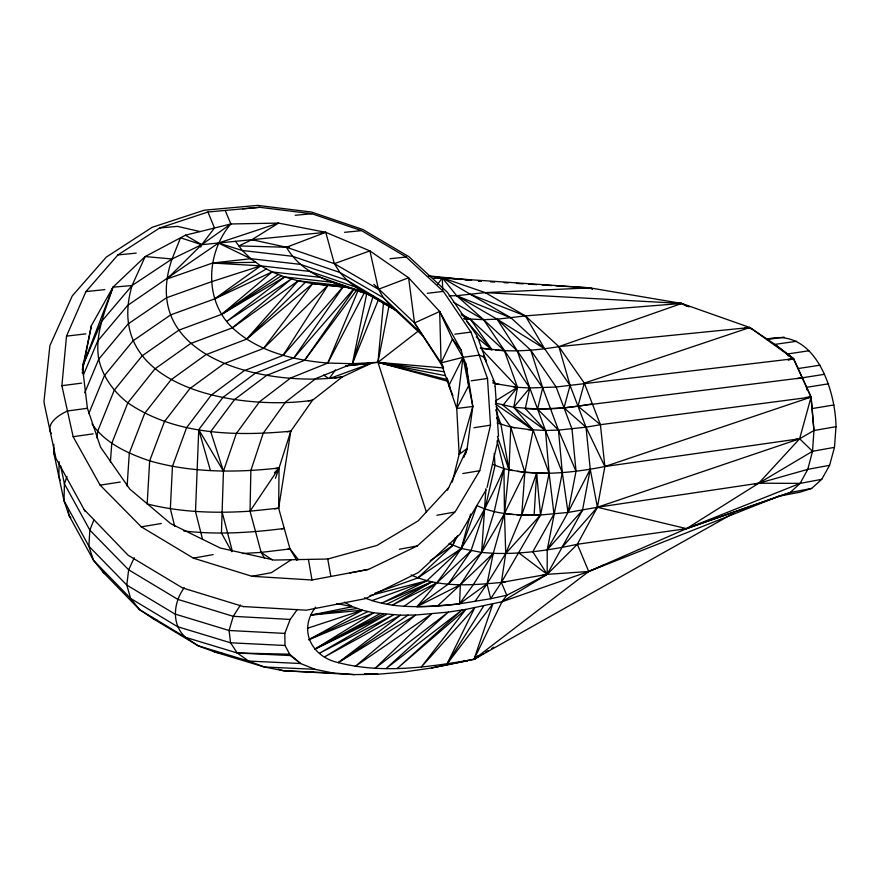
<?xml version="1.0" encoding="UTF-8"?>
<svg xmlns="http://www.w3.org/2000/svg" width="880" height="880" viewBox="0 0 880 880"><rect width="100%" height="100%" fill="white"/><g stroke="black" fill="none" stroke-linecap="round" stroke-linejoin="round"><path stroke-width="1.32" d="M53.801 444.356L53.724 452.529L64.009 500.709L69.168 515.757L93.511 560.351L103.323 572.429L139.623 609.708L153.296 618.794L198.176 645.81L214.951 652.069L264.286 666.985L283.525 670.747L354.167 674.608L377.982 674.245L403.898 672.012L431.442 668.008L474.023 659.307L733.425 513.337M296.868 560.505L289.993 548.933L278.641 508.189L279.048 467.984L290.774 431.211L312.488 400.268L342.298 376.915L371.459 363.187L345.972 365.794M59.136 461.791L58.883 476.432L60.192 480.304M264.572 558.239L261.14 552.398L250.03 511.181L250.866 470.525L263.164 433.345L285.549 402.061L316.052 378.455L352.396 363.693L377.938 362.318L443.63 367.961M231.792 551.738L221.43 532.961L223.454 471.163L236.346 433.51L259.446 401.852L290.708 377.971L327.822 363.044L352.396 363.693L378.697 299.079M495.594 403.106L513.744 407.286L533.137 430.111L524.854 472.417L504.471 513.579L481.646 552.442L460.372 584.738L459.569 603.823C428.087 606.859 394.548 610.115 364.507 597.806M497.035 440.836L503.954 468.578C482.361 518.76 453.101 565.697 416.911 606.672A221.727 74.855 -19.8 0 0 459.569 603.823L490.699 598.719L501.358 582.428L505.736 553.487L504.471 513.579L508.97 469.733L510.774 427.108L496.199 406.692M485.914 488.708L481.646 552.442L448.228 584.133L416.911 606.672L460.372 584.738L493.273 553.322L504.471 513.579L503.954 468.578L492.756 464.431M766.788 339.251C814.968 326.59 835.549 390.038 836 426.701L813.945 430.518L799.634 438.757L604.857 466.521C582.406 471.009 559.537 473.869 536.613 473.209L534.138 515.13C514.756 515.141 494.626 514.107 476.894 505.516L461.329 548.504L426.844 580.756L381.491 603.262L431.959 581.79L392.326 605.121L437.019 582.813L470.965 550.847L484.979 508.959L495 465.52L494.208 453.387M127.127 486.046L129.294 453.189L144.716 413.281L170.973 379.83L205.788 354.739L246.554 339.174L312.686 283.624L349.371 287.683M336.765 603.603L352.55 606.683L362.362 610.225L373.736 612.81L400.488 615.186L415.569 615.021L448.36 612.095L465.784 609.411L501.963 601.766L588.72 571.494L686.499 528.638L790.229 492.503L800.118 483.384L807.774 469.348L812.526 451.286L813.945 430.518L811.085 397.078L793.562 358.732L774.906 344.388L749.848 327.514L681.681 303.457L589.974 287.881L442.31 277.816L428.659 276.254M110.396 462.275L111.771 443.366L127.82 402.831L154.902 368.907L190.663 343.508L232.441 327.811L298.188 280.841L345.411 286.088C322.212 280.412 298.749 268.653 286.462 247.258L251.933 239.69L201.674 244.673L172.04 258.984L132.077 285.505L101.563 321.453L83.193 364.892L83.424 362.197M682.462 529.441L686.499 528.638L778.877 496.221L800.107 492.162L811.668 488.422L821.755 479.314L829.587 465.322L834.482 447.348L836 426.701M97.064 438.097L97.581 431.431L114.224 390.258L142.12 355.861L178.816 330.176L221.606 314.369L284.603 276.947L332.387 282.282L372.317 295.878M82.401 373.384L83.083 365.992M82.5 372.922L83.072 366.234M368.533 569.393L311.982 579.997L251.944 576.29L193.369 558.14L141.295 526.856L100.144 485.155L73.139 436.7L61.886 385.682L66.506 336.127L85.921 291.599L117.92 254.914L159.632 228.008L207.944 212.003L259.699 207.306L311.85 213.741L361.559 230.659L406.197 257.015L443.388 291.412L470.965 332.112L487.498 378.477L490.523 425.15L479.743 470.701L455.048 512.017L417.296 545.919L368.533 569.393L349.943 572.913M54.098 448.492L53.724 452.529L54.945 456.192M426.404 512.116L377.938 362.318L383.504 302.874M494.901 386.342L495.198 383.658L483.428 355.454M452.298 482.108L459.151 454.399L456.753 408.474L463.001 357.313L461.252 350.328L439.681 311.498L408.606 277.772L369.908 250.899L325.765 232.32L278.542 223.102L230.835 223.971L185.416 235.202L145.167 256.564L112.959 287.199L91.421 325.556L83.193 364.892L112.959 287.199L132.077 285.505L145.167 256.564L172.04 258.984L180.532 237.798L201.674 244.673L230.835 223.971L225.225 210.463M465.542 453.761L467.126 448.569L472.824 406.483L466.103 364.155L463.001 357.313L452.441 339.174L439.681 311.498L414.524 322.949L373.846 284.284M274.714 508.849L278.641 508.189L290.774 431.211C235.73 436.315 175.076 435.204 127.82 402.831C113.652 391.809 102.729 376.838 98.758 359.161C94.435 334.147 105.512 310.453 112.959 287.199M82.247 369.974L82.951 366.168M315.656 607.101C297.957 629.948 311.465 656.788 338.272 662.618C382.8 674.135 429.473 667.051 474.023 659.307L501.963 601.766L547.184 574.354L582.516 510.18L590.249 469.227L586.014 427.185L570.053 385.418L558.888 346.632L525.404 315.909L485.243 292.611L442.31 277.816L432.872 278.52M438.295 278.41A196.108 108.999 -21.8 0 0 442.31 277.816L456.643 295.68L497.123 319.176L530.761 350.185L556.149 387.013L572 429L576.026 471.262L568.007 512.457L547.217 549.879L547.184 574.354L506.792 595.276L490.699 598.719L487.025 583.869L493.273 553.322C521.565 554.312 549.769 550.231 577.357 544.258L686.499 528.638L800.118 483.384L821.755 479.314M346.038 365.849L377.938 362.318L389.158 305.228M82.852 373.384L82.742 369.281L91.421 325.556M366.663 294.03L352.396 363.693L373.296 295.658M411.092 574.926C439.175 587.917 471.405 585.343 501.358 582.428L540.518 515.009L549.131 473.275L545.479 430.474L529.793 387.97L517.297 350.834L497.123 319.176L483.549 319.66L464.222 318.78M829.587 465.322L807.774 469.348L758.769 483.208L597.41 507.265L568.007 512.457L562.298 472.615L545.479 430.474L525.316 408.562L529.793 387.97L483.549 319.66L456.643 295.68L449.119 295.878M132.077 285.505C101.662 388.751 240.647 410.982 312.488 400.268L308.407 400.84M487.069 487.41L498.289 438.999M172.04 258.984C137.137 360.569 270.127 387.596 342.298 376.915L334.323 378.004M470.613 514.041L461.329 548.504L417.791 577.962L374.704 593.274M562.1 547.382L597.41 507.265L686.499 528.638L758.769 483.208L799.634 438.757L811.085 397.078L793.562 358.732L774.906 344.388L796.642 341.253M463.782 457.435L467.126 448.569L459.151 454.399L472.824 406.483L463.001 357.313L441.089 362.901L414.524 322.949L408.606 277.772L378.466 289.278L334.345 263.659L286.462 247.258L238.887 245.927L251.933 239.69L278.542 223.102L218.449 243.034L127.71 305.371L97.713 341L83.358 375.1M449.174 543.499L461.329 548.504L481.646 552.442L494.208 511.643L503.954 468.578L512.699 470.591M417.791 577.962L452.815 545.413L455.224 537.658M66.968 476.465L64.427 483.824L64.009 500.709L88.858 546.183L93.511 560.351L130.614 598.433L139.623 609.708L185.537 637.34L198.176 645.81L248.666 661.078L264.286 666.985L314.919 669.306L332.97 672.991L354.167 674.608M275.451 478.324L279.048 467.984C235.972 472.857 191.631 472.923 149.666 460.867C128.018 453.508 105.314 443.355 91.993 423.896M517.583 471.394L536.613 473.209L521.719 515.02L505.736 553.487L487.025 583.869L474.925 601.568M314.919 669.306L300.553 663.509L290.411 655.556L285.01 645.491L284.812 633.402L290.18 619.432L297.374 609.411M200.717 247.104L201.674 244.673L214.5 228.008L207.944 212.003M93.83 520.058L89.848 530.134L88.858 546.183L126.797 585.068L174.878 613.998L229.075 630.498L284.812 633.402M88.77 413.644L104.401 375.65L133.056 340.813L170.676 314.864L214.456 298.969L272.074 271.953L320.463 277.376L368.588 293.964M84.722 392.821L98.758 359.161L128.128 323.906L166.617 297.726L211.354 281.776L260.744 265.859L309.76 271.403L355.894 287.133L396.484 310.596M230.835 223.971C206.074 252.868 203.896 300.597 232.441 327.811C258.071 351.791 293.777 360.239 327.822 363.044L358.116 290.422M134.266 557.744L128.656 569.811L126.797 585.068L130.614 598.433L177.595 626.703L230.549 642.785L285.01 645.491M447.502 490.094L467.126 448.569M430.265 560.681L452.815 545.413L457.534 535.821M483.395 653.576L474.023 659.307L492.844 603.856L447.029 663.927L474.76 607.684L421.278 667.051L465.784 609.411L397.133 668.558L462 609.994L386.144 668.47L448.36 612.095L374.968 668.382L431.574 613.976L355.212 666.424L415.569 615.021L338.272 662.618L400.488 615.186L324.599 656.909L393.525 614.823L319.66 653.125L386.496 614.46L314.622 649.264L373.736 612.81L308.77 639.705L362.362 610.225L310.992 615.076L352.55 606.683L344.454 602.195M327.822 363.044L364.188 293.095M472.824 406.483L456.753 408.474L468.688 385.605L466.103 364.155L466.807 370.898M541.937 575.509A218.031 74.195 -20.5 0 0 547.184 574.354L577.357 544.258L597.41 507.265L604.857 466.521L600.413 424.699L584.32 383.119L558.888 346.632C538.054 350.108 516.802 351.989 495.704 350.075M184.206 587.763C173.481 602.305 171.083 624.338 185.537 637.34L237.248 653.004L290.411 655.556M459.151 454.399L460.46 452.034M485.947 490.105L459.987 534.193L418.495 572.484L365.409 598.653L306.361 610.192L243.243 606.551M447.029 663.927L483.692 605.957M240.438 605.033L233.244 616.33L229.075 630.498L230.549 642.785L237.248 653.004L248.666 661.078L300.553 663.509L289.674 654.192L237.248 653.004M174.713 526.383L170.346 508.783L172.447 466.389L186.593 427.68L211.222 395.164L244.189 370.689L283.03 355.432L327.943 285.296L330.594 285.395M327.943 285.296L263.56 348.392L223.773 363.803L189.893 388.586L164.461 421.564L149.666 460.867L147.169 503.943C180.73 512.402 215.633 513.447 250.03 511.181L279.048 467.984L275.176 468.6M448.228 584.133L470.965 550.847M202.543 539.264L195.503 511.555L198.748 429.682L222.97 397.386L255.497 373.065L293.887 357.885L343.827 285.89M210.408 470.481L198.748 429.682L223.454 471.163L210.694 431.651L234.542 399.564L266.64 375.397L304.579 360.305L354.321 288.871M437.514 284.471L442.31 277.816L461.01 279.455M329.813 377.63L335.489 369.919M304.579 360.305L356.928 289.817M501.963 601.766L506.792 595.276L501.358 582.428L547.184 574.354L588.72 571.494L778.877 496.221L790.229 492.503L811.668 488.422M263.56 348.392L312.686 283.624L350.031 287.76M689.15 306.845L681.681 303.457L558.888 346.632L749.848 327.514L793.562 358.732L556.149 387.013L529.793 387.97L513.744 407.286L545.479 430.474L558.459 430.1L586.014 427.185L600.413 424.699L811.085 397.078L813.945 430.518M293.887 357.885L353.958 288.618M283.03 355.432L342.936 286.913M312.686 283.624L298.188 280.841L246.554 339.174L305.47 282.238M582.516 510.18L547.217 549.879L562.298 472.615L558.459 430.1L542.696 387.86L530.761 350.185M505.736 553.487L540.518 515.009L568.007 512.457L590.249 469.227L597.41 507.265L799.634 438.757L812.526 451.286L834.482 447.348M448.712 487.663L418.132 520.872L376.948 545.435L327.745 559.02L274.109 560.054L220.297 548.031L170.797 523.699L129.778 489.071L100.529 447.117L87.417 408.276L82.742 369.281M274.362 472.857L279.048 467.984M437.613 605.902L460.372 584.738M281.523 275.715L221.606 314.369L272.074 271.953L284.603 276.947L298.188 280.841M232.441 327.811L291.423 278.905L227.073 321.156L284.603 276.947M478.291 655.864L474.023 659.307L478.566 656.227M448.063 381.337L377.938 362.318L418.858 330.594M605.033 564.443L588.72 571.494L474.023 659.307L478.39 655.985M487.025 583.869L459.569 603.823L473.33 584.65L493.273 553.322L481.646 552.442M404.162 606.254L437.019 582.813M221.606 314.369L278.366 274.461M338.272 662.618L408.067 615.098M291.324 559.724L271.326 572.693L251.944 576.29M495.451 400.961L517.506 387.31L529.793 387.97M485.738 652.146L488.081 650.716M491.59 648.571L493.933 647.141M754.71 483.978L758.769 483.208L812.526 451.286M266.431 268.917L214.456 298.969L260.744 265.859L272.074 271.953M380.149 613.635L314.622 649.264L383.361 614.053M386.936 604.197L431.959 581.79M308.77 639.705L368.082 611.523M396.121 310.497L355.894 287.133L347.127 280.302L339.911 272.47L334.345 263.659L325.765 232.32L286.462 247.258L289.19 247.269M331.573 377.795L371.459 363.187M371.778 600.677L426.844 580.756L369.919 595.606M334.345 263.659L369.908 250.899L378.466 289.278L383.493 297.781L390.214 305.327L422.543 335.544M805.629 397.474L811.085 397.078L604.857 466.521L586.014 427.185L564.025 407.869L537.581 409.079L513.744 407.286L517.506 387.31L504.35 350.713L470.459 319.341L461.098 313.907M751.663 329.329L749.848 327.514L584.32 383.119L577.984 406.164L600.413 424.699M307.45 628.276L362.362 610.225M788.227 360.074L793.562 358.732L788.139 359.557M431.442 668.008L467.104 660.825L464.409 660.561M399.3 549.263L417.296 545.919M287.353 549.417L289.993 548.933L298.364 559.636M193.369 558.14L213.158 554.609M436.887 515.262L454.344 512.149M794.255 439.714L799.634 438.757M281.699 528.891L284.328 528.429C250.987 532.741 217.096 534.93 183.612 530.926M141.295 526.856L161.337 523.49M462.77 473.55L479.743 470.701M811.866 408.617L833.965 404.954M805.684 397.969L811.085 397.078M828.542 383.812L806.443 387.332L807.114 389.994M796.851 378.653L824.329 374.341M473.935 427.735L490.523 425.15M100.144 485.155L120.263 482.02M797.874 368.588L819.896 365.211M286.979 431.783L290.774 431.211M808.885 350.79L786.995 354.035L788.546 356.114M73.139 436.7L93.17 433.851M471.196 380.798L487.498 378.477M766.59 339.614L784.08 337.117M310.992 615.076L357.489 608.465M802.263 377.795L564.025 407.869L570.053 385.418L544.654 348.777L497.123 319.176L525.404 315.909L681.681 303.457L686.444 306.075M744.414 328.284L749.848 327.514M87.417 408.276L67.529 410.982A37.631 17.105 -11.7 0 0 51.502 433.62M442.662 289.531L442.31 277.816L470.8 294.536L525.404 315.909L544.654 348.777L511.104 317.922L456.643 295.68L485.243 292.611L589.974 287.881L592.526 288.904M677.6 303.996L681.681 303.457L485.243 292.611M454.828 334.202L470.965 332.112M61.886 385.682L81.642 383.13M587.246 288.222L589.974 287.881L592.416 289.113M242.44 553.52L261.14 552.398L289.993 548.933M427.284 293.293L443.388 291.412M66.506 336.127L85.877 333.861M393.316 307.78L347.127 280.302L300.432 264.363L250.767 258.698L212.597 263.032L166.98 278.993L201.674 244.673L185.416 235.202M390.027 258.731L406.197 257.015M85.921 291.599L104.808 289.597M250.03 511.181L278.641 508.189M325.765 232.32L251.933 239.69L255.937 240.163M344.531 232.32L360.899 230.725M117.92 254.914L136.257 253.121M295.196 215.281L311.85 213.741M159.632 228.008L177.43 226.369L200.035 231.583M242.649 208.824L259.699 207.306M529.001 515.229L540.518 515.009L536.613 473.209M255.783 262.295L212.597 263.032L260.744 265.859L250.767 258.698L242.286 250.492L235.444 241.296M305.822 672.419L313.665 672.32M540.518 515.009L521.719 515.02L524.854 472.417L510.774 427.108L497.134 422.983M758.769 483.208L800.118 483.384M464.376 660.792L467.104 660.825M545.479 430.474L527.989 429.616M518.936 552.959L547.184 574.354L532.796 551.749L553.971 514.074L549.131 473.275L524.854 472.417L508.97 469.733L497.42 436.403M334.565 285.549L338.536 285.692M516.879 514.833L527.714 515.251M364.452 673.629L377.982 674.245L375.419 673.695M332.97 672.991L283.525 670.747L278.311 669.174M290.18 619.432L233.244 616.33L177.826 599.379L128.656 569.811L89.848 530.134L64.427 483.824L60.566 465.63M490.567 281.831L494.648 282.073M504.185 282.656L508.266 282.909M516.439 283.404L523.248 283.822M528.693 284.152L536.866 284.647M542.311 284.977L551.837 285.56M555.929 285.813L589.974 287.881M465.025 279.807L470.371 280.28M481.052 281.215L478.379 280.984L481.041 281.193M428.351 275.825L471.581 280.225M504.471 513.579L513.183 514.514M504.35 350.713L480.359 348.095L492.008 349.8L470.459 319.341L461.912 315.359M463.881 318.593L470.459 319.341M513.656 386.837L517.506 387.31L502.975 405.229L533.137 430.111L549.131 473.275M447.073 379.577L377.938 362.318L444.411 371.767M514.811 427.812L510.774 427.108L533.137 430.111L495.352 403.931M377.938 362.318L445.203 375.65M222.574 653.598L214.951 652.069L212.641 650.683M499.224 384.494L492.734 382.91M243.617 606.661L182.424 587.873L128.062 555.192L84.183 509.63M351.78 288.255L368.346 293.898M353.1 288.86L372.339 295.79M157.091 620.257L153.296 618.794L151.426 616.869M250.767 258.698L218.449 243.034L242.286 250.492L292.622 256.3L339.911 272.47L383.493 297.781L420.959 333.146M470.8 294.536L511.104 317.922M453.31 302.115L483.549 319.66L517.297 350.834L542.696 387.86L537.581 409.079L558.459 430.1L576.026 471.262M449.405 543.378L452.815 545.413M261.14 552.398L272.349 559.944M105.534 573.947L103.323 572.429L102.025 570.064M323.62 375.045L327.921 377.993M476.234 336.952L492.008 349.8L466.906 321.783M482.218 350.053L517.506 387.31L495.198 383.658L492.712 380.446M70.752 517.748L69.168 515.757L68.046 510.455M461.252 350.328L452.441 339.174L441.089 362.901L456.753 408.474M443.179 367.246L414.524 322.949M496.584 417.758L500.929 424.446L508.97 469.733M450.131 387.662L447.172 378.07M442.948 366.212L441.089 362.901L439.681 311.498M85.195 511.467L55.924 458.282L44.374 404.261L44 401.346L49.885 345.653L72.292 295.856L106.271 257.125L152.097 227.337L204.237 210.21L257.719 205.392L311.564 212.058L362.868 229.515L408.936 256.718L447.337 292.215L477.18 335.995L485.837 359.997M577.357 544.258L588.72 571.494M452.925 395.593L448.91 385.517L463.001 357.313L479.226 355.113A33.088 14.52 -19.3 0 1 486.42 362.296M495.726 409.75L500.929 424.446M222.189 512.336L232.408 551.452M327.745 559.02L330.858 576.422M308.418 559.394L311.982 579.997M495.187 386.903L498.509 436.183M505.362 581.933A218.031 74.195 -20.5 0 1 501.358 582.428M592.361 403.766A201.498 87.131 -23 0 1 525.316 408.562"/></g></svg>
